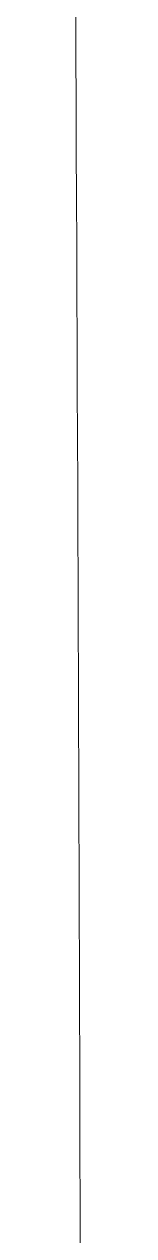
# Model space of a CAD drawing. Header units: millimetres. Extents: x 1680 to 166026, y 35966 to 91121.
# Drawn here: x 98951.7 to 98952.8, y 56722.6 to 56876.8 of the extents above; entities that cross this region are included whole.
import ezdxf

# ---------------------------------------------------------------- set-up
doc = ezdxf.new("R2010")
doc.units = ezdxf.units.MM
doc.linetypes.add('IMPORT-ACAD_ISO03W100', pattern=[762, 304.8, -457.2])
doc.layers.add('A-GENM', color=13, linetype='Continuous', lineweight=18)

# ---------------------------------------------------------------- blocks, each defined once
blk = doc.blocks.new('Furniture_Sofas-Armchairs_Fritz-Hansen_Alphabet-SofaT-Series-PL300-3 - Default-V23-mebel yerləşmə planı')
at = {"layer": 'A-GENM', "color": 253, "linetype": 'IMPORT-ACAD_ISO03W100'}
blk.add_open_spline([(-1416.49, 1003.13), (-1384.02, 1003.27), (-1319.08, 1003.55), (-1189.19, 1003.99), (-1026.82, 1004.33), (-864.46, 1004.2), (-734.57, 1003.88), (-637.15, 1003.55), (-572.21, 1003.27), (-539.73, 1003.13)], degree=3, knots=[0, 0, 0, 0, 0.111111, 0.222222, 0.444444, 0.666667, 0.777778, 0.888889, 1, 1, 1, 1], dxfattribs=at)

msp = doc.modelspace()

# ---------------------------------------------------------------- block references
at = {"layer": 'A-GENM', "color": 253, "linetype": 'IMPORT-ACAD_ISO03W100', "rotation": 270.0000000000002}
msp.add_blockref('Furniture_Sofas-Armchairs_Fritz-Hansen_Alphabet-SofaT-Series-PL300-3 - Default-V23-mebel yerləşmə planı', (97948.55, 55499.06), dxfattribs=at)

doc.saveas('drawing.dxf')
